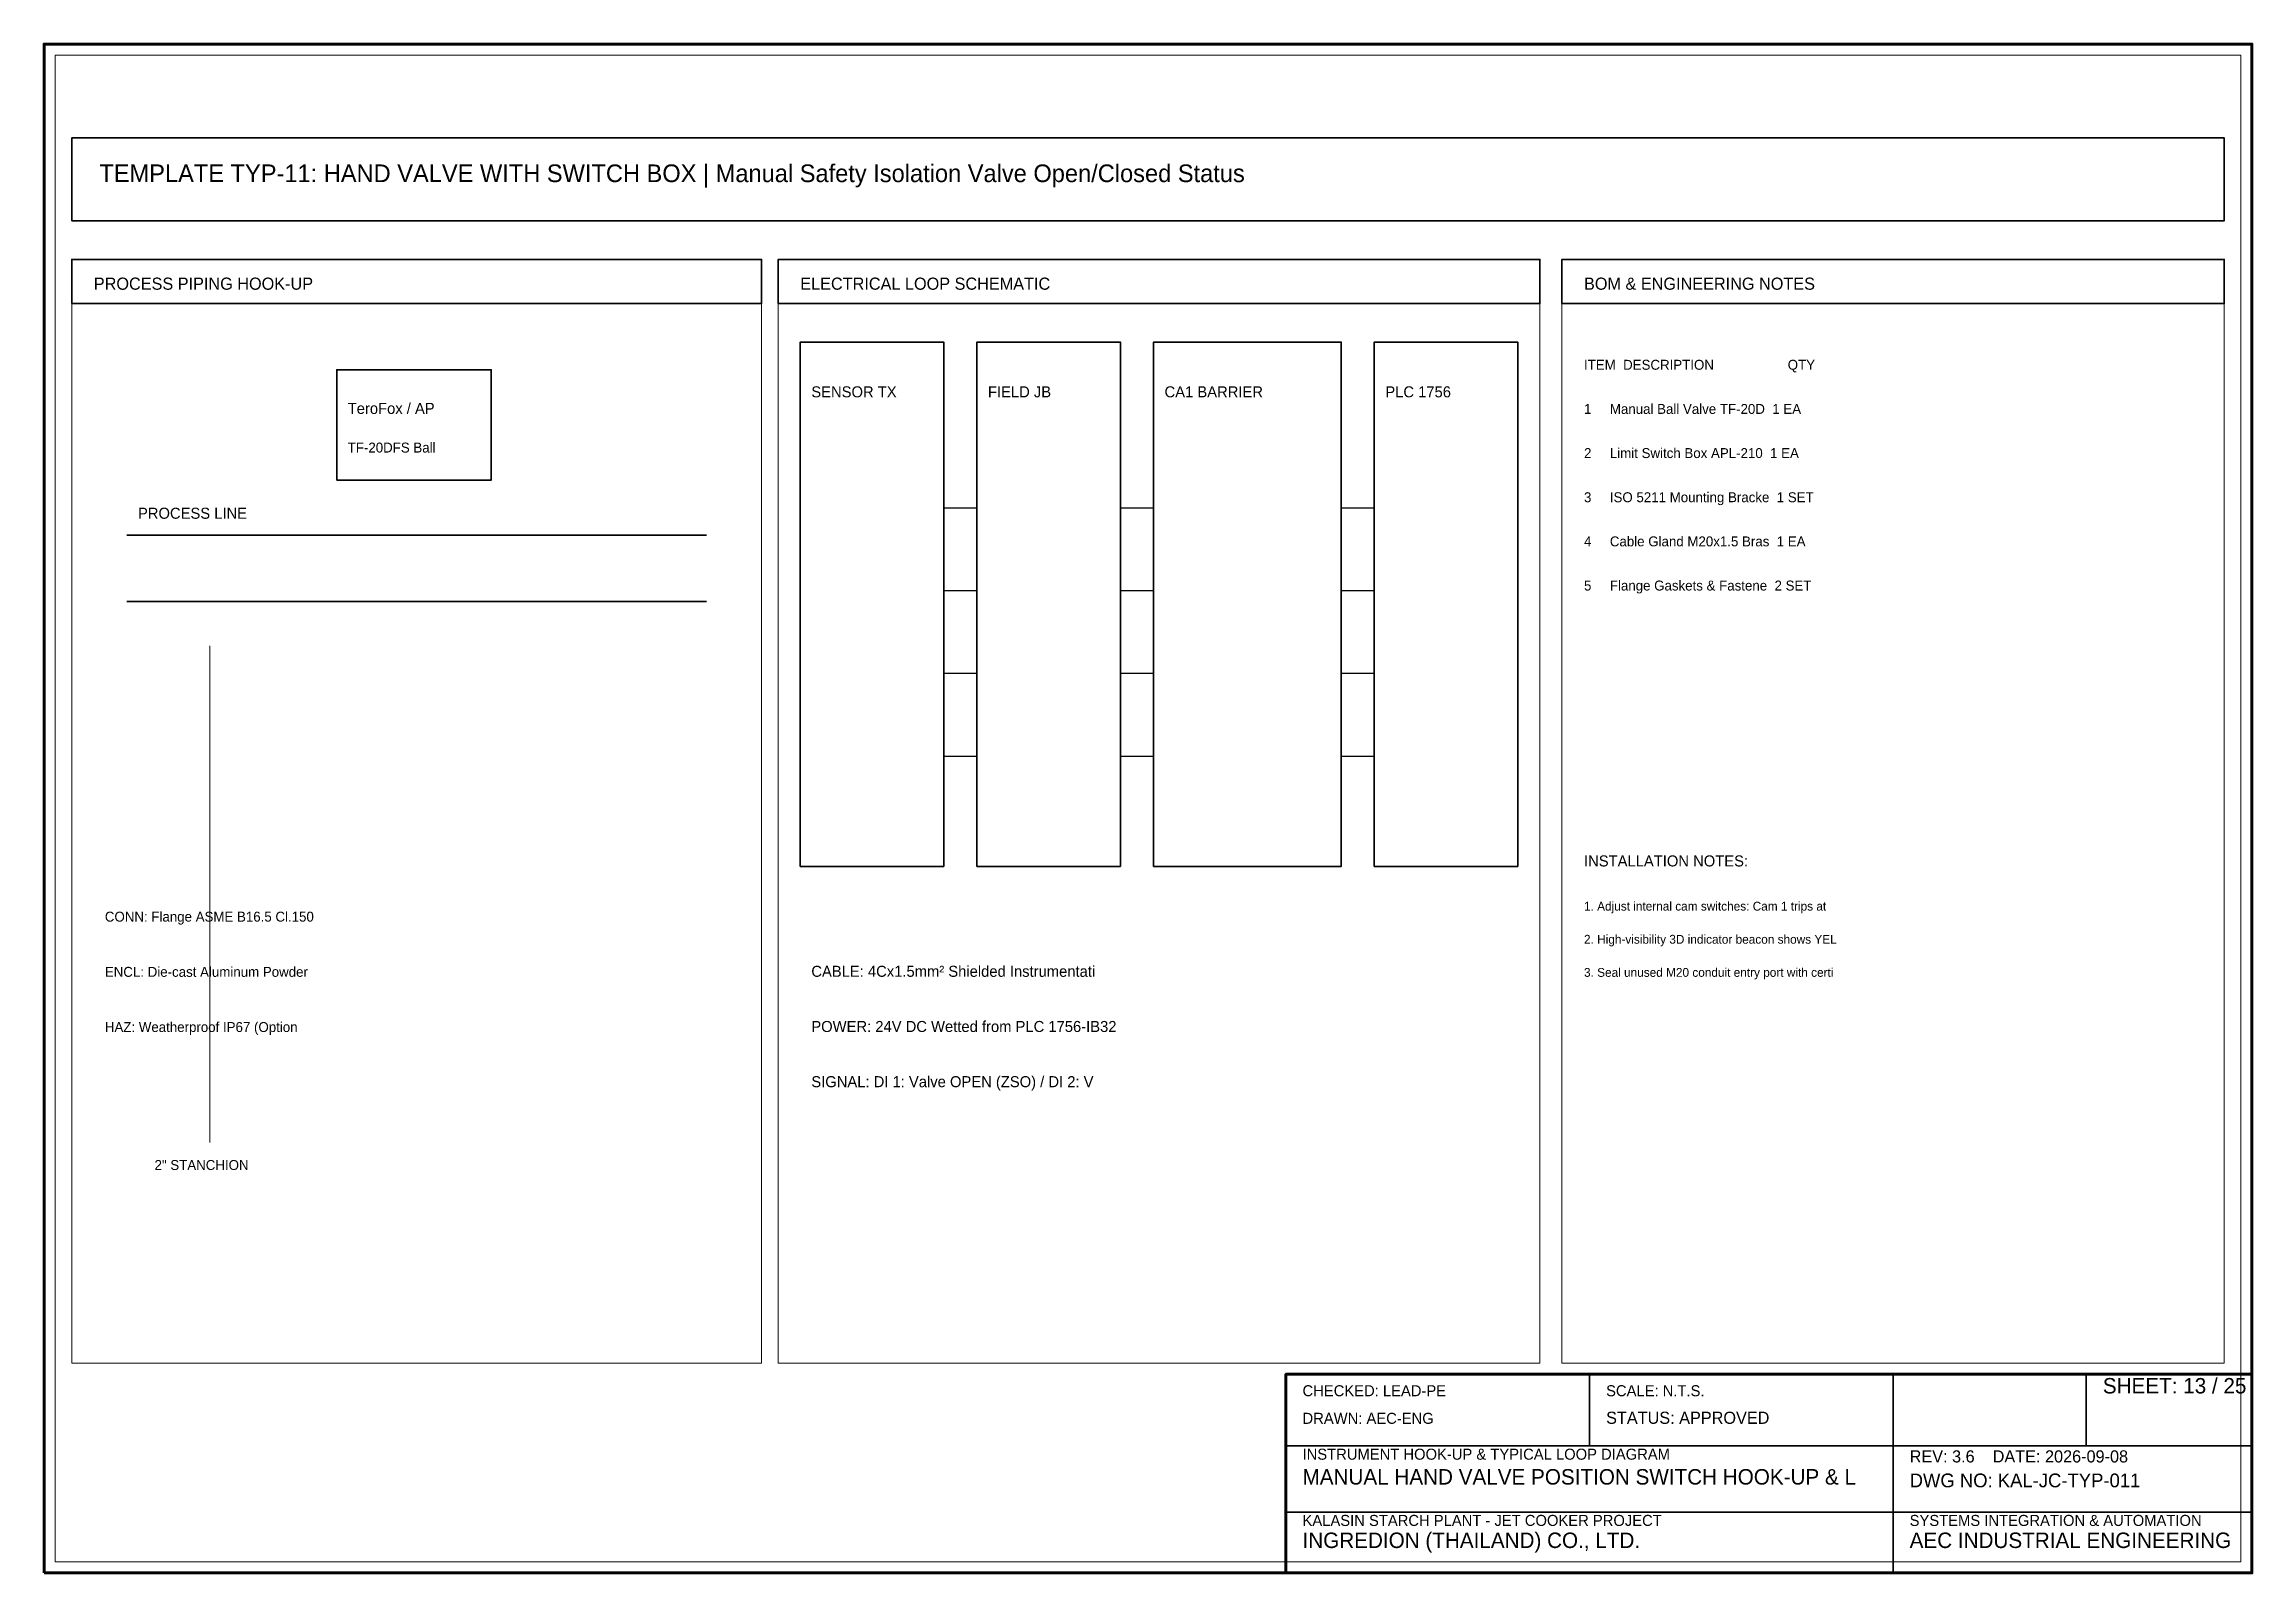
# Model space of a CAD drawing. Header units: millimetres. Extents: x 0 to 400, y 0 to 277.
import ezdxf

# ---------------------------------------------------------------- set-up
doc = ezdxf.new("R2010")
doc.units = ezdxf.units.MM
for name, color, linetype, lineweight in [('0_BORDER', 7, 'Continuous', 70), ('0_TITLE_BLOCK', 4, 'Continuous', 35), ('IE-CABLE', 6, 'Continuous', 25), ('IE-EQUIP', 2, 'Continuous', 35), ('IE-WIRE', 1, 'Continuous', 25), ('NOTATIONS', 8, 'Continuous', 18), ('RELAYS', 30, 'Continuous', 35), ('TER', 3, 'Continuous', 35), ('TEXTS', 7, 'Continuous', 25)]:
    doc.layers.add(name, color=color, linetype=linetype, lineweight=lineweight)

msp = doc.modelspace()

# ---------------------------------------------------------------- linework, layer by layer
at = {"layer": '0_BORDER'}
for points in [[(0, 0), (400, 0), (400, 277), (0, 277)], [(225, 0), (400, 0), (400, 36), (225, 36)]]:
    msp.add_lwpolyline(points, close=True, dxfattribs=at)
at = {"layer": '0_TITLE_BLOCK'}
for p, q in [((280, 23), (280, 36)), ((335, 23), (335, 36)), ((370, 23), (370, 36)), ((225, 23), (400, 23)), ((335, 0), (335, 23)), ((225, 11), (400, 11))]:
    msp.add_line(p, q, dxfattribs=at)
for points in [[(5, 230), (130, 230), (130, 238), (5, 238)], [(133, 230), (271, 230), (271, 238), (133, 238)], [(275, 230), (395, 230), (395, 238), (275, 238)]]:
    msp.add_lwpolyline(points, close=True, dxfattribs=at)
at = {"layer": 'IE-CABLE'}
for p, q in [((195, 193), (201, 193)), ((195, 178), (201, 178)), ((195, 163), (201, 163)), ((195, 148), (201, 148))]:
    msp.add_line(p, q, dxfattribs=at)
at = {"layer": 'IE-EQUIP'}
for p, q in [((15, 188), (120, 188)), ((15, 176), (120, 176))]:
    msp.add_line(p, q, dxfattribs=at)
for points in [[(5, 245), (395, 245), (395, 260), (5, 260)], [(137, 128), (163, 128), (163, 223), (137, 223)], [(241, 128), (267, 128), (267, 223), (241, 223)], [(53, 198), (81, 198), (81, 218), (53, 218)]]:
    msp.add_lwpolyline(points, close=True, dxfattribs=at)
at = {"layer": 'IE-WIRE'}
for p, q in [((163, 193), (169, 193)), ((235, 193), (241, 193)), ((163, 178), (169, 178)), ((235, 178), (241, 178)), ((163, 163), (169, 163)), ((235, 163), (241, 163)), ((163, 148), (169, 148)), ((235, 148), (241, 148))]:
    msp.add_line(p, q, dxfattribs=at)
at = {"layer": 'NOTATIONS'}
msp.add_line((30, 78), (30, 168), dxfattribs=at)
for points in [[(2, 2), (398, 2), (398, 275), (2, 275)], [(5, 38), (130, 38), (130, 238), (5, 238)], [(133, 38), (271, 38), (271, 238), (133, 238)], [(275, 38), (395, 38), (395, 238), (275, 238)]]:
    msp.add_lwpolyline(points, close=True, dxfattribs=at)
at = {"layer": 'RELAYS'}
msp.add_lwpolyline([(201, 128), (235, 128), (235, 223), (201, 223)], close=True, dxfattribs=at)
at = {"layer": 'TER'}
msp.add_lwpolyline([(169, 128), (195, 128), (195, 223), (169, 223)], close=True, dxfattribs=at)

# ---------------------------------------------------------------- texts
at = {"layer": '0_TITLE_BLOCK'}
for s, height, p in [('TEMPLATE TYP-11: HAND VALVE WITH SWITCH BOX | Manual Safety Isolation Valve Open/Closed Status', 3.2, (10, 252)), ('PROCESS PIPING HOOK-UP', 2.2, (9, 232.5)), ('ELECTRICAL LOOP SCHEMATIC', 2.2, (137, 232.5)), ('BOM & ENGINEERING NOTES', 2.2, (279, 232.5)), ('ITEM  DESCRIPTION                    QTY', 1.8, (279, 218)), ('INSTALLATION NOTES:', 2, (279, 128)), ('SHEET: 13 / 25', 2.8, (373, 32.5)), ('STATUS: APPROVED', 2.2, (283, 27)), ('MANUAL HAND VALVE POSITION SWITCH HOOK-UP & L', 2.8, (228, 16)), ('INGREDION (THAILAND) CO., LTD.', 2.8, (228, 4.5)), ('AEC INDUSTRIAL ENGINEERING', 2.8, (338, 4.5))]:
    msp.add_text(s, height=height, dxfattribs=at).set_placement(p)
at = {"layer": 'IE-CABLE'}
msp.add_text('CABLE: 4Cx1.5mm² Shielded Instrumentati', height=2, dxfattribs=at).set_placement((139, 108))
at = {"layer": 'NOTATIONS'}
for s, height, p in [('TF-20DFS Ball ', 1.8, (55, 203)), ('1. Adjust internal cam switches: Cam 1 trips at ', 1.6, (279, 120)), ('2. High-visibility 3D indicator beacon shows YEL', 1.6, (279, 114)), ('3. Seal unused M20 conduit entry port with certi', 1.6, (279, 108)), ('2" STANCHION', 1.8, (20, 73))]:
    msp.add_text(s, height=height, dxfattribs=at).set_placement(p)
at = {"layer": 'TER'}
msp.add_text('FIELD JB', height=2, dxfattribs=at).set_placement((171, 213))
at = {"layer": 'TEXTS'}
for s, height, p in [('TeroFox / AP', 2, (55, 210)), ('SENSOR TX', 2, (139, 213)), ('CA1 BARRIER', 2, (203, 213)), ('PLC 1756', 2, (243, 213)), ('1     Manual Ball Valve TF-20D  1 EA', 1.8, (279, 210)), ('2     Limit Switch Box APL-210  1 EA', 1.8, (279, 202)), ('PROCESS LINE', 2, (17, 191)), ('3     ISO 5211 Mounting Bracke  1 SET', 1.8, (279, 194)), ('4     Cable Gland M20x1.5 Bras  1 EA', 1.8, (279, 186)), ('5     Flange Gaskets & Fastene  2 SET', 1.8, (279, 178)), ('CONN: Flange ASME B16.5 Cl.150 ', 1.8, (11, 118)), ('ENCL: Die-cast Aluminum Powder ', 1.8, (11, 108)), ('POWER: 24V DC Wetted from PLC 1756-IB32', 2, (139, 98)), ('HAZ: Weatherproof IP67 (Option', 1.8, (11, 98)), ('SIGNAL: DI 1: Valve OPEN (ZSO) / DI 2: V', 2, (139, 88)), ('CHECKED: LEAD-PE', 2, (228, 32)), ('SCALE: N.T.S.', 2, (283, 32)), ('DRAWN: AEC-ENG', 2, (228, 27)), ('INSTRUMENT HOOK-UP & TYPICAL LOOP DIAGRAM', 2, (228, 20.5)), ('REV: 3.6    DATE: 2026-09-08', 2.2, (338, 20)), ('DWG NO: KAL-JC-TYP-011', 2.5, (338, 15.5)), ('KALASIN STARCH PLANT - JET COOKER PROJECT', 2, (228, 8.5)), ('SYSTEMS INTEGRATION & AUTOMATION', 2, (338, 8.5))]:
    msp.add_text(s, height=height, dxfattribs=at).set_placement(p)

doc.saveas('drawing.dxf')
